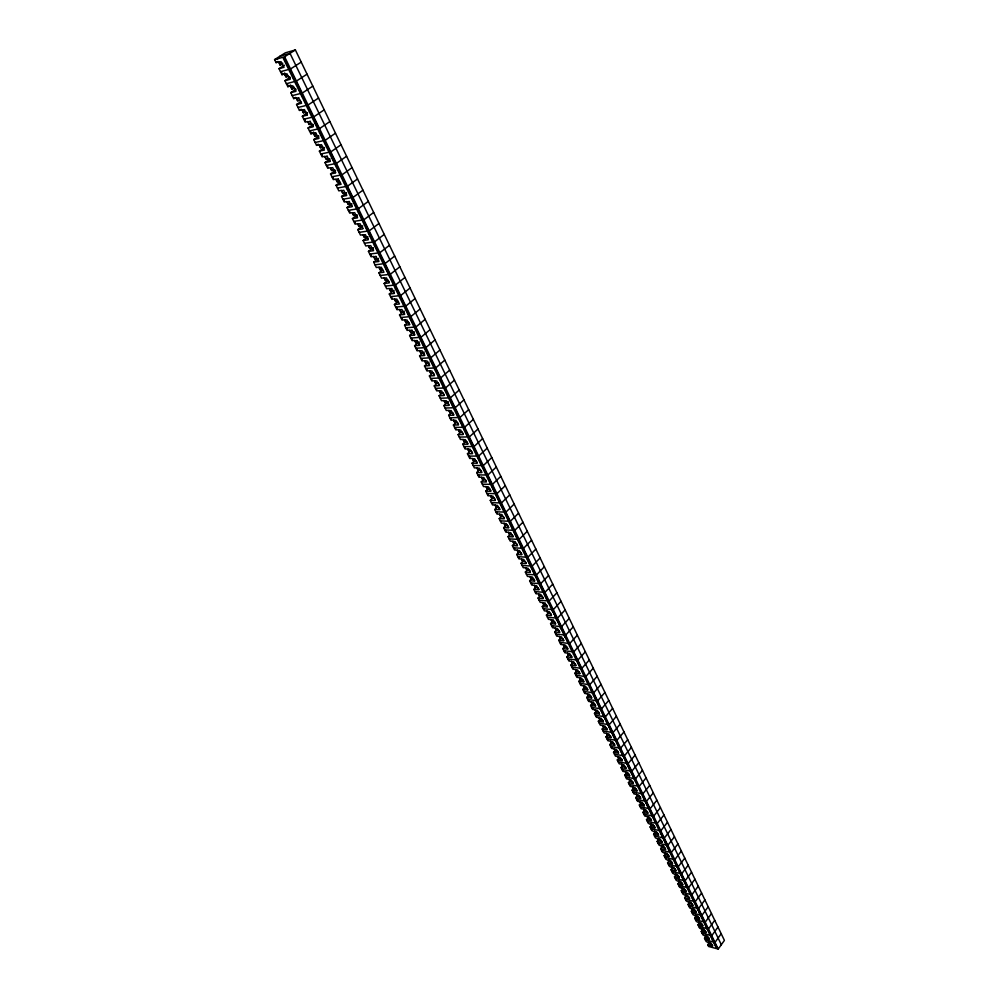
<?xml version="1.0" encoding="UTF-8"?>
<svg xmlns="http://www.w3.org/2000/svg" width="999" height="999" viewBox="0 0 999 999"><rect width="100%" height="100%" fill="white"/><g stroke="black" fill="none" stroke-linecap="round" stroke-linejoin="round"><path stroke-width="1.5" d="M709.315 942.669L707.767 944.829L708.578 946.478L718.231 949.05L724.412 940.384L295.379 49.95L285.352 52.822L274.588 59.603L276.074 62.637L278.571 61.938L280.045 64.96L282.542 64.273L284.028 67.295L279.033 68.681L281.98 74.7L284.478 74.026L285.951 77.035L288.449 76.361L289.91 79.383L284.927 80.707L287.849 86.688L290.347 86.039L291.808 89.023L294.305 88.374L295.766 91.371L290.771 92.657L293.669 98.589L296.166 97.964L297.615 100.936L300.125 100.3L301.573 103.272L296.566 104.508L299.45 110.414L301.948 109.803L303.396 112.75L305.894 112.15L307.33 115.097L302.335 116.284L305.195 122.14L307.692 121.566L309.128 124.488L311.626 123.901L313.062 126.836L308.054 127.984L310.901 133.791L313.399 133.229L314.822 136.139L317.32 135.577L318.743 138.486L313.736 139.598L316.558 145.367L319.056 144.83L320.467 147.715L322.977 147.178L324.388 150.062L319.38 151.124L322.178 156.855L324.687 156.344L326.086 159.203L328.596 158.691L329.995 161.551L324.975 162.575L327.772 168.269L330.269 167.77L331.656 170.617L334.166 170.117L335.552 172.964L330.544 173.938L333.316 179.595L335.814 179.121L337.187 181.955L339.71 181.481L341.084 184.303L336.064 185.24L338.823 190.846L341.321 190.397L342.694 193.207L345.204 192.757L346.566 195.554L341.558 196.453L344.293 202.023L346.79 201.598L348.151 204.383L350.661 203.946L352.023 206.743L347.003 207.592L349.712 213.124L352.222 212.712L353.571 215.484L356.081 215.072L357.442 217.844L352.422 218.644L355.107 224.151L357.617 223.764L358.966 226.511L361.476 226.111L362.812 228.871L357.792 229.633L360.464 235.102L362.974 234.728L364.31 237.462L366.82 237.088L368.156 239.822L363.137 240.547L365.796 245.979L368.294 245.617L369.618 248.339L372.14 247.977L373.464 250.699L368.444 251.386L371.079 256.78L373.589 256.443L374.9 259.141L377.41 258.803L378.721 261.501L373.701 262.15L376.323 267.507L378.833 267.195L380.144 269.867L382.654 269.555L383.953 272.228L378.933 272.839L381.543 278.159L384.053 277.859L385.352 280.519L387.862 280.232L389.16 282.892L384.14 283.466L386.725 288.748L389.223 288.474L390.522 291.109L393.032 290.834L394.318 293.469L389.298 294.018L391.87 299.263L394.368 299.001L395.654 301.623L398.164 301.373L399.45 303.996L394.43 304.495L396.978 309.702L399.488 309.465L400.761 312.075L403.271 311.825L404.545 314.435L399.525 314.91L402.06 320.08L404.558 319.855L405.831 322.452L408.341 322.227L409.602 324.812L404.583 325.249L407.105 330.394L409.602 330.182L410.864 332.754L413.374 332.555L414.635 335.127L409.602 335.514L412.112 340.634L414.61 340.447L415.859 342.994L418.381 342.807L419.617 345.367L414.597 345.729L417.082 350.799L419.592 350.637L420.829 353.171L423.351 352.997L424.587 355.532L419.568 355.869L422.028 360.914L424.538 360.751L425.774 363.274L428.284 363.124L429.508 365.646L424.488 365.934L426.948 370.954L429.458 370.816L430.681 373.314L433.191 373.176L434.415 375.686L429.395 375.949L431.83 380.931L434.328 380.806L435.552 383.291L438.062 383.166L439.273 385.664L434.253 385.889L436.675 390.834L439.185 390.734L440.384 393.206L442.907 393.094L444.105 395.567L439.085 395.766L441.496 400.686L444.006 400.599L445.204 403.047L447.714 402.959L448.913 405.419L443.893 405.582L446.278 410.464L448.788 410.389L449.975 412.837L452.497 412.762L453.683 415.197L448.663 415.334L451.036 420.192L453.546 420.129L454.732 422.552L457.242 422.502L458.416 424.925L453.409 425.025L455.769 429.845L458.266 429.807L459.453 432.217L461.963 432.18L463.136 434.577L458.116 434.652L460.464 439.448L462.962 439.423L464.135 441.808L466.645 441.783L467.807 444.18L462.799 444.218L465.134 448.988L467.632 448.976L468.793 451.348L471.303 451.336L472.465 453.721L467.457 453.733L469.767 458.454L472.265 458.466L473.426 460.826L475.936 460.826L477.085 463.186L472.077 463.174L474.375 467.882L476.873 467.894L478.022 470.242L480.531 470.254L481.68 472.614L476.673 472.564L478.958 477.235L481.456 477.26L482.592 479.595L485.102 479.632L486.238 481.968L481.231 481.893L483.504 486.538L486.001 486.575L487.137 488.898L489.647 488.948L490.771 491.258L485.764 491.158L488.024 495.779L490.521 495.829L491.645 498.139L494.155 498.201L495.279 500.499L490.272 500.374L492.519 504.957L495.017 505.032L496.141 507.317L498.638 507.392L499.762 509.69L494.755 509.527L496.99 514.085L499.475 514.173L500.599 516.446L503.096 516.533L504.208 518.806L499.213 518.618L501.423 523.151L503.921 523.251L505.019 525.511L507.529 525.624L508.628 527.884L503.633 527.672L505.831 532.167L508.329 532.28L509.428 534.527L511.925 534.64L513.024 536.888L508.029 536.65L510.214 541.121L512.712 541.246L513.798 543.481L516.308 543.618L517.395 545.854L512.4 545.579L514.572 550.024L517.07 550.162L518.156 552.385L520.654 552.534L521.728 554.757L516.745 554.457L518.906 558.878L521.391 559.028L522.477 561.238L524.975 561.388L526.048 563.598L521.053 563.286L523.214 567.669L525.699 567.832L526.773 570.029L529.27 570.204L530.332 572.39L525.349 572.052L527.484 576.411L529.97 576.598L531.043 578.771L533.541 578.958L534.602 581.131L529.62 580.769L531.743 585.102L534.228 585.289L535.289 587.462L537.774 587.649L538.836 589.822L533.853 589.422L535.963 593.743L538.449 593.943L539.497 596.091L541.995 596.303L543.044 598.451L538.061 598.039L540.159 602.322L542.644 602.534L543.693 604.682L546.191 604.894L547.227 607.042L542.257 606.593L544.343 610.851L546.828 611.088L547.864 613.211L550.349 613.448L551.386 615.571L546.416 615.109L548.488 619.343L550.973 619.58L552.01 621.69L554.495 621.94L555.531 624.05L550.561 623.563L552.609 627.772L555.094 628.021L556.118 630.119L558.616 630.381L559.64 632.479L554.67 631.967L556.718 636.151L559.19 636.413L560.214 638.498L562.699 638.773L563.723 640.859L558.753 640.322L560.789 644.48L563.274 644.755L564.285 646.828L566.77 647.115L567.782 649.188L562.824 648.626L564.847 652.759L567.32 653.046L568.331 655.119L570.816 655.406L571.828 657.467L566.858 656.88L568.881 661.001L571.353 661.288L572.352 663.348L574.837 663.648L575.836 665.696L570.879 665.097L572.877 669.18L575.349 669.492L576.348 671.528L578.833 671.84L579.832 673.888L574.875 673.251L576.86 677.322L579.333 677.634L580.332 679.67L582.804 679.982L583.791 682.017L578.846 681.368L580.819 685.401L583.291 685.739L584.278 687.749L586.75 688.086L587.737 690.109L582.792 689.435L584.752 693.443L587.225 693.793L588.199 695.791L590.684 696.141L591.658 698.139L586.713 697.452L588.548 695.354M721.203 933.728L714.997 942.394L705.331 939.847M717.981 927.035L711.738 935.701L702.072 933.191M707.767 944.829L712.574 946.103L711.775 944.442L706.143 941.508L704.52 938.186L706.068 936.038M714.735 920.316L708.466 928.97L698.788 926.485M711.475 913.561L705.182 922.202L695.491 919.754M704.52 938.186L709.34 939.447L708.516 937.786L702.884 934.852L701.248 931.518L702.821 929.357M701.248 931.518L706.068 932.766L705.257 931.093L699.612 928.171L697.964 924.812L699.537 922.651M708.204 906.755L701.872 915.409L692.182 912.974M704.919 899.924L698.551 908.566L688.848 906.168M697.964 924.812L702.796 926.036L701.972 924.35L696.315 921.44L694.667 918.056L696.241 915.908M694.667 918.056L699.5 919.28L698.676 917.582L693.006 914.672L691.345 911.275L692.931 909.127M701.598 893.056L695.217 901.685L685.501 899.325M691.345 911.275L696.178 912.487L695.354 910.776L689.685 907.879L688.011 904.457L689.61 902.309M698.276 886.15L691.857 894.779L682.13 892.444M694.929 879.207L688.473 887.824L678.746 885.526M688.011 904.457L692.856 905.656L692.02 903.933L686.338 901.036L684.652 897.601L686.263 895.454M684.652 897.601L689.497 898.788L688.661 897.065L682.966 894.167L681.281 890.721L682.891 888.573M691.57 872.214L685.077 880.831L675.336 878.571M688.186 865.196L681.668 873.813L671.915 871.565M681.281 890.721L686.138 891.87L685.289 890.146L679.595 887.249L677.896 883.79L679.507 881.642M677.896 883.79L682.742 884.927L681.892 883.191L676.186 880.306L674.487 876.822L676.111 874.674M684.777 858.141L678.234 866.745L668.468 864.535M674.487 876.822L679.345 877.946L678.483 876.198L672.777 873.326L671.053 869.817L672.689 867.669M681.355 851.036L674.775 859.639L665.009 857.467M677.921 843.905L671.303 852.497L661.538 850.349M671.053 869.817L675.923 870.928L675.062 869.167L669.33 866.295L667.607 862.774L669.255 860.626M667.607 862.774L672.477 863.873L671.615 862.1L665.883 859.24L664.148 855.693L665.796 853.546M674.462 836.725L667.819 845.316L658.029 843.206M664.148 855.693L669.018 856.767L668.144 854.994L662.399 852.135L660.664 848.563L663.149 845.366M670.991 829.507L664.298 838.086L654.52 836.013M660.664 848.563L665.534 849.637L664.66 847.839L658.915 844.992L657.155 841.408L658.828 839.272M657.155 841.408L662.037 842.457L661.151 840.659L655.394 837.811L653.633 834.215L655.307 832.08M667.494 822.252L660.776 830.818L650.973 828.783M663.973 814.959L657.23 823.526L647.427 821.515M653.633 834.215L658.516 835.239L657.629 833.428L651.86 830.594L650.087 826.972L651.773 824.837M660.439 807.617L653.658 816.171L643.843 814.197M650.087 826.972L654.982 827.984L654.083 826.161L648.314 823.338L646.528 819.692L648.226 817.557M646.528 819.692L651.423 820.691L650.524 818.855L648.076 818.356L647.177 816.533L644.742 816.033L642.944 812.374L644.655 810.239M656.88 800.236L650.062 808.79L640.247 806.855M653.309 792.819L646.453 801.36L636.625 799.462M642.944 812.374L647.839 813.348L646.94 811.513L644.492 811.026L643.593 809.178L641.146 808.691L639.348 805.007L641.058 802.884M649.712 785.364L642.832 793.893L632.991 792.032M639.348 805.007L644.243 805.968L643.344 804.12L640.883 803.633L639.984 801.785L637.537 801.31L635.726 797.602L637.437 795.479M646.103 777.859L639.173 786.375L629.333 784.552M635.726 797.602L640.621 798.551L639.71 796.69L637.262 796.215L636.351 794.355L633.903 793.893L632.08 790.159L633.803 788.036M642.469 770.316L635.501 778.82L625.649 777.035M632.08 790.159L636.987 791.083L636.076 789.21L633.616 788.748L632.704 786.875L630.244 786.425L628.421 782.679L630.157 780.556M628.421 782.679L633.329 783.578L632.404 781.705L629.944 781.243L629.033 779.37L626.573 778.92L624.737 775.149L626.473 773.026M638.811 762.724L631.805 771.228L621.952 769.467M624.737 775.149L629.645 776.036L628.721 774.138L626.261 773.701L625.337 771.802L622.877 771.365L621.028 767.582L622.789 765.459M635.127 755.094L628.096 763.586L618.231 761.875M631.43 747.414L624.363 755.906L614.497 754.22M621.028 767.582L625.936 768.443L625.012 766.545L622.552 766.108L621.628 764.198L619.168 763.773L617.307 759.964L619.068 757.841M627.709 739.697L620.604 748.176L610.726 746.528M617.307 759.964L622.215 760.813L621.291 758.903L618.818 758.478L617.882 756.555L615.434 756.143L613.548 752.309L615.334 750.187M623.975 731.93L616.833 740.396L606.942 738.798M613.548 752.309L618.481 753.134L617.532 751.211L615.072 750.798L614.135 748.863L611.675 748.463L609.79 744.605L611.563 742.494M620.204 724.125L613.024 732.579L603.134 731.018M609.79 744.605L614.71 745.416L613.761 743.481L611.301 743.069L610.352 741.133L607.892 740.734L605.993 736.862L607.792 734.752M616.42 716.271L609.203 724.712L599.313 723.189M605.993 736.862L610.926 737.649L609.977 735.701L607.504 735.301L606.555 733.353L604.095 732.966L602.185 729.07L603.983 726.96M602.185 729.07L607.117 729.844L606.156 727.884L603.696 727.497L602.734 725.536L600.274 725.149L598.351 721.228L600.162 719.13M612.624 708.366L605.369 716.807L595.454 715.321M598.351 721.228L603.284 721.99L602.322 720.017L599.85 719.642L598.888 717.669L596.428 717.294L594.492 713.348L596.316 711.251M608.791 700.424L601.498 708.853L591.583 707.417M594.492 713.348L599.437 714.085L598.463 712.1L595.991 711.738L595.029 709.752L592.557 709.39L590.609 705.419L593.356 702.285M604.944 692.432L597.614 700.848L587.687 699.45M601.073 684.402L593.693 692.794L583.778 691.445M582.792 689.435L584.64 687.349M597.177 676.311L589.76 684.702L579.832 683.391M578.846 681.368L580.706 679.283M593.256 668.181L585.801 676.56L575.874 675.287M574.875 673.251L576.748 671.166M589.31 660.002L581.818 668.368L571.878 667.145M570.879 665.097L572.764 663.011M585.352 651.773L577.822 660.127L567.869 658.94M566.858 656.88L568.756 654.807M581.356 643.493L573.788 651.835L563.836 650.699M577.347 635.164L569.742 643.493L559.777 642.407M562.824 648.626L564.722 646.553M573.314 626.798L565.659 635.102L555.694 634.065M558.753 640.322L560.664 638.249M569.255 618.369L561.563 626.66L551.585 625.661M554.67 631.967L556.593 629.894M550.561 623.563L553.446 620.466M565.172 609.889L557.43 618.169L547.452 617.22M546.416 615.109L548.364 613.036M561.063 601.361L553.284 609.627L543.294 608.728M542.257 606.593L545.179 603.508M556.93 592.782L549.1 601.036L539.11 600.187M538.061 598.039L540.034 595.978M552.772 584.153L544.905 592.395L534.915 591.583M548.588 575.474L540.671 583.691L530.681 582.941M533.853 589.422L535.826 587.375M529.62 580.769L532.592 577.697M544.38 566.733L536.426 574.937L526.423 574.238M525.349 572.052L527.347 570.004M540.134 557.942L532.142 566.133L522.14 565.484M521.053 563.286L523.064 561.238M535.876 549.1L527.834 557.267L517.819 556.668M531.593 540.197L523.501 548.351L513.486 547.802M516.745 554.457L518.756 552.422M512.4 545.579L515.447 542.544M527.272 531.243L519.143 539.385L509.128 538.886M508.029 536.65L511.088 533.616M522.939 522.24L514.76 530.357L504.732 529.92M518.568 513.174L510.339 521.278L500.312 520.891M503.633 527.672L506.705 524.637M499.213 518.618L502.297 515.596M514.173 504.058L505.906 512.137L495.866 511.8M509.752 494.88L501.436 502.947L491.396 502.672M494.755 509.527L497.864 506.505M505.307 485.651L496.94 493.693L486.9 493.469M490.272 500.374L492.357 498.364M500.824 476.348L492.407 484.378L482.367 484.215M485.764 491.158L488.923 488.161M496.328 467.008L487.862 475.012L477.809 474.9M481.231 481.893L484.403 478.896M491.795 457.592L483.279 465.571L473.226 465.522M476.673 472.564L479.857 469.58M487.225 448.126L478.658 456.081L468.606 456.093M472.077 463.174L475.274 460.189M482.629 438.598L474.026 446.541L463.961 446.603M467.457 453.733L470.679 450.761M478.009 429.008L469.355 436.925L459.29 437.05M462.799 444.218L466.046 441.258M473.364 419.355L464.647 427.247L454.582 427.435M458.116 434.652L461.376 431.693M468.681 409.64L459.915 417.507L449.85 417.769M453.409 425.025L456.68 422.077M448.663 415.334L451.96 412.4M463.973 399.862L455.157 407.717L445.092 408.029M459.228 390.022L450.362 397.852L440.297 398.226M443.893 405.582L448.314 401.673M454.458 380.119L445.542 387.924L435.464 388.361M439.085 395.766L442.432 392.844M434.253 385.889L437.612 382.979M449.662 370.154L440.684 377.934L430.606 378.434M444.817 360.115L435.789 367.869L425.724 368.444M429.395 375.949L432.767 373.039M439.96 350.012L430.869 357.742L420.804 358.391M424.488 365.934L429.021 362.075M419.568 355.869L424.125 352.023M435.064 339.847L425.924 347.552L415.846 348.264M414.597 345.729L419.193 341.895M430.132 329.62L420.929 337.3L410.864 338.074M409.602 335.514L414.223 331.705M425.162 319.318L415.921 326.973L405.844 327.822M404.583 325.249L408.067 322.39M420.167 308.953L410.864 316.571L400.786 317.495M415.147 298.514L405.781 306.106L395.704 307.105M399.525 314.91L404.183 311.114M410.077 288.012L400.661 295.579L390.584 296.641M394.43 304.495L397.952 301.661M389.298 294.018L394.018 290.247M404.982 277.435L395.504 284.965L385.427 286.114M384.14 283.466L387.699 280.657M399.85 266.783L390.309 274.288L380.244 275.499M378.933 272.839L382.53 270.042M394.692 256.069L385.09 263.536L375.012 264.835M373.701 262.15L378.521 258.429M389.485 245.279L379.832 252.722L369.755 254.083M368.444 251.386L373.276 247.677M384.253 234.403L374.538 241.82L364.46 243.269M363.137 240.547L368.007 236.863M378.983 223.464L369.205 230.844L359.128 232.367M357.792 229.633L362.699 225.961M373.676 212.45L363.836 219.805L353.771 221.403M352.422 218.644L357.355 214.997M368.331 201.361L358.429 208.679L348.364 210.364M347.003 207.592L351.973 203.946M362.949 190.197L352.984 197.477L342.919 199.238M341.558 196.453L346.553 192.832M357.542 178.958L347.502 186.201L337.45 188.049M336.064 185.24L339.847 182.53M352.085 167.632L341.983 174.837L331.93 176.773M330.544 173.938L335.602 170.354M346.591 156.231L336.426 163.399L326.373 165.422M324.975 162.575L330.07 159.003M341.059 144.755L330.831 151.885L320.779 153.996M319.38 151.124L324.5 147.565M320.467 147.715L322.178 146.528M316.558 145.367L318.281 144.181M335.489 133.192L325.199 140.285L315.147 142.482M313.736 139.598L318.893 136.051M310.901 133.791L312.625 132.617M329.882 121.553L319.518 128.609L309.478 130.894M308.054 127.984L313.249 124.463M309.128 124.488L310.864 123.314M324.225 109.828L313.798 116.846L303.771 119.218M302.335 116.284L307.555 112.787M303.396 112.75L305.145 111.588M299.45 110.414L301.211 109.241M318.544 98.027L308.042 105.007L298.014 107.467M296.566 104.508L300.774 101.736M293.669 98.589L295.429 97.44M312.812 86.139L302.247 93.069L292.22 95.629M290.771 92.657L296.066 89.198M291.808 89.023L294.455 87.3M307.043 74.163L296.416 81.056L286.388 83.704M287.849 86.688L289.623 85.539M284.927 80.707L290.247 77.273M301.236 62.1L290.534 68.956L280.507 71.691M281.98 74.7L283.766 73.564M279.033 68.681L284.403 65.26M280.045 64.96L282.742 63.249M276.623 59.378L278.746 58.029M274.588 59.603L284.603 56.768L295.379 49.95M276.074 62.637L277.872 61.501M279.982 56.206L290.01 53.347L721.328 944.704M278.971 62.225L281.006 61.651L282.143 63.973L280.107 64.548L278.996 62.125M284.877 74.326L286.913 73.764L288.049 76.074L286.001 76.623L284.902 74.226M290.746 86.326L292.782 85.789L293.906 88.087L291.858 88.624L290.759 86.226M319.455 145.117L321.503 144.68L322.577 146.89L320.529 147.328L319.468 145.005M330.657 168.057L332.704 167.657L333.778 169.83L331.718 170.242L330.669 167.932M341.708 190.684L343.756 190.31L344.817 192.47L342.757 192.832L341.72 190.559M352.61 212.999L354.657 212.662L355.694 214.785L353.646 215.122L352.61 212.862M358.004 224.038L360.052 223.726L361.089 225.836L359.028 226.149L358.004 223.913M363.361 235.015L365.409 234.703L366.433 236.8L364.385 237.1L363.361 234.877M368.681 245.904L370.741 245.617L371.753 247.702L369.692 247.989L368.681 245.766M379.22 267.47L381.268 267.22L382.267 269.268L380.219 269.518L379.208 267.332M384.428 278.147L386.488 277.909L387.475 279.945L385.427 280.182L384.428 277.997M394.755 299.288L396.803 299.076L397.789 301.086L395.729 301.298L394.742 299.138M399.862 309.752L401.923 309.553L402.897 311.551L400.836 311.738L399.85 309.59M404.945 320.142L406.993 319.955L407.967 321.94L405.906 322.128L404.932 319.98M419.967 350.911L422.028 350.774L422.977 352.722L420.916 352.859L419.955 350.749M424.912 361.039L426.973 360.914L427.909 362.837L425.861 362.962L424.9 360.864M429.82 371.091L431.88 370.979L432.817 372.902L430.756 373.014L429.807 370.929M434.702 381.081L436.763 380.981L437.687 382.892L435.639 382.992L434.69 380.919M439.548 391.009L441.608 390.921L442.532 392.819L440.484 392.907L439.535 390.834M444.368 400.874L446.428 400.799L447.34 402.684L445.292 402.759L444.343 400.699M449.163 410.676L451.211 410.614L452.122 412.487L450.074 412.537L449.138 410.502M453.908 420.404L455.969 420.367L456.868 422.215L454.82 422.265L453.883 420.229M458.641 430.082L460.689 430.045L461.588 431.893L459.54 431.93L458.616 429.907M463.336 439.697L465.384 439.672L466.283 441.508L464.223 441.533L463.311 439.51M467.994 449.25L470.042 449.238L470.941 451.061L468.881 451.073L467.969 449.063M472.627 458.741L474.687 458.741L475.561 460.551L473.514 460.551L472.602 458.553M477.235 468.169L479.283 468.181L480.169 469.98L478.121 469.967L477.21 467.982M481.818 477.534L483.866 477.559L484.74 479.358L482.692 479.333L481.78 477.347M486.363 486.85L488.411 486.888L489.285 488.673L487.237 488.623L486.338 486.663M490.884 496.103L492.932 496.153L493.793 497.927L491.745 497.877L490.846 495.916M495.379 505.307L497.427 505.369L498.276 507.117L496.228 507.055L495.342 505.107M499.837 514.448L501.885 514.51L502.734 516.258L500.686 516.183L499.8 514.248M504.283 523.526L506.318 523.613L507.167 525.349L505.119 525.262L504.245 523.326M508.691 532.554L510.726 532.642L511.575 534.365L509.527 534.278L508.653 532.355M513.061 541.52L515.109 541.633L515.946 543.344L513.898 543.231L513.024 541.321M517.42 550.437L519.468 550.561L520.292 552.26L518.256 552.147L517.382 550.237M521.753 559.303L523.788 559.428L524.612 561.126L522.577 560.988L521.715 559.103M526.048 568.106L528.096 568.244L528.908 569.929L526.873 569.792L526.011 567.907M530.332 576.86L532.367 577.01L533.179 578.683L531.143 578.533L530.282 576.66M534.577 585.564L536.613 585.726L537.425 587.387L535.389 587.225L534.54 585.352M538.798 594.218L540.834 594.38L541.645 596.028L539.61 595.866L538.761 594.005M542.994 602.809L545.042 602.984L545.841 604.632L543.806 604.445L542.957 602.597M547.177 611.351L549.213 611.538L549.999 613.174L547.964 612.986L547.127 611.138M551.323 619.842L553.359 620.042L554.145 621.665L552.11 621.465L551.273 619.63M555.444 628.284L557.479 628.496L558.266 630.107L556.231 629.894L555.394 628.071M559.54 636.675L561.575 636.9L562.362 638.498L560.327 638.286L559.49 636.463M563.623 645.029L565.646 645.254L566.421 646.84L564.398 646.615L563.573 644.805M567.669 653.321L569.692 653.546L570.466 655.132L568.443 654.894L567.619 653.096M571.69 661.563L573.726 661.8L574.487 663.373L572.464 663.136L571.64 661.338M575.699 669.755L577.722 670.004L578.483 671.578L576.46 671.316L575.649 669.53M579.682 677.909L581.705 678.159L582.467 679.72L580.431 679.457L579.62 677.684M583.628 686.001L585.664 686.276L586.413 687.824L584.39 687.549L583.578 685.776M587.562 694.055L589.585 694.33L590.334 695.866L588.311 695.591L587.512 693.83M591.47 702.06L593.493 702.347L594.243 703.883L592.22 703.583L591.42 701.835M590.609 705.419L595.554 706.131L594.58 704.145L592.107 703.783L591.133 701.798L588.673 701.448L586.713 697.452M595.367 710.014L597.39 710.314L598.126 711.837M599.225 717.931L601.248 718.231L601.985 719.742L599.962 719.442L599.175 717.707M603.071 725.798L605.094 726.111L605.819 727.609L603.808 727.297L603.009 725.574M606.893 733.628L608.903 733.94L609.64 735.439L607.617 735.114L606.83 733.391M610.689 741.395L612.699 741.733L613.423 743.219L611.413 742.881L610.626 741.171M614.472 749.138L616.483 749.475L617.207 750.948L615.184 750.611L614.41 748.9M618.219 756.817L620.229 757.167L620.953 758.628L618.943 758.291L618.156 756.58M621.952 764.472L623.963 764.822L624.675 766.283L622.664 765.921L621.89 764.223M625.674 772.065L627.684 772.427L628.383 773.875L626.373 773.513L625.611 771.827M629.358 779.632L631.368 779.994L632.067 781.443L630.069 781.068L629.295 779.382M633.029 787.137L635.039 787.512L635.739 788.948L633.728 788.573L632.966 786.9M636.688 794.617L638.686 795.004L639.385 796.428L637.374 796.041L636.613 794.38M640.309 802.047L642.32 802.434L643.006 803.858L641.008 803.471L640.247 801.81M643.918 809.44L645.928 809.839L646.615 811.25L644.605 810.851L643.856 809.19M647.514 816.782L649.512 817.194L650.199 818.593L648.201 818.193L647.439 816.545M651.086 824.1L653.084 824.512L653.758 825.898L651.76 825.486L651.011 823.85M654.632 831.368L656.63 831.78L657.305 833.166L655.307 832.754L654.57 831.118M658.154 838.586L660.152 839.023L660.826 840.396L658.828 839.972L658.091 838.348M661.675 845.778L663.661 846.215L664.335 847.589L662.337 847.152L661.6 845.529M665.159 852.921L667.157 853.371L667.819 854.732L665.834 854.295L665.097 852.671M668.631 860.039L670.629 860.476L671.291 861.837L669.293 861.388L668.568 859.789M672.09 867.107L674.075 867.557L674.737 868.905M675.524 874.137L677.509 874.6L678.159 875.936L676.173 875.474L675.449 873.888M678.933 881.13L680.918 881.593L681.58 882.929L679.595 882.467L678.87 880.881M682.329 888.086L684.315 888.561L684.964 889.884L682.979 889.41L682.267 887.836M685.714 895.004L687.699 895.479L688.336 896.802M689.073 901.885L691.058 902.372L691.695 903.683M692.419 908.728L694.392 909.215L695.029 910.526M695.741 915.534L697.714 916.033L698.351 917.332L696.378 916.832L695.666 915.284M699.05 922.302L701.023 922.801L701.66 924.1L699.675 923.6L698.975 922.052M702.334 929.045L704.307 929.545L704.932 930.831L702.959 930.319L702.26 928.783M705.606 935.738L707.579 936.25L708.204 937.537L706.231 937.012L705.531 935.476M708.865 942.407L710.838 942.919L711.45 944.192M288.873 76.561L289.997 78.859M294.717 88.561L295.841 90.859M306.306 112.325L307.405 114.585M312.038 124.088L313.137 126.324M317.732 135.752L318.818 137.987M328.996 158.853L330.07 161.051M334.565 170.292L335.627 172.465M345.592 192.907L346.641 195.067M351.061 204.108L352.098 206.244M356.481 215.222L357.505 217.345M361.863 226.261L362.887 228.371M367.207 237.238L368.231 239.323M372.515 248.127L373.526 250.2M377.797 258.941L378.796 261.014M388.236 280.369L389.223 282.405M393.406 290.971L394.393 292.982M403.633 311.963L404.607 313.948M408.703 322.352L409.677 324.338M413.736 332.679L414.697 334.64M418.743 342.932L419.692 344.88M423.701 353.122L424.65 355.057M428.646 363.236L429.582 365.172M433.541 373.289L434.478 375.212M438.411 383.279L439.348 385.189M443.256 393.206L444.18 395.104M448.064 403.072L448.976 404.945M452.834 412.862L453.746 414.735M457.579 422.602L458.491 424.45M462.3 432.267L463.199 434.115M466.983 441.883L467.882 443.718M471.64 451.436L472.527 453.246M476.261 460.914L477.147 462.724M480.869 470.354L481.743 472.152M485.427 479.72L486.301 481.506M489.972 489.023L490.834 490.809M494.48 498.276L495.342 500.049M498.963 507.48L499.825 509.228M503.421 516.608L504.27 518.356M507.842 525.699L508.691 527.422M512.25 534.715L513.086 536.438M516.62 543.693L517.457 545.404M520.966 552.597L521.79 554.308M525.287 561.463L526.111 563.149M529.582 570.267L530.394 571.94M533.841 579.02L534.665 580.681M538.086 587.712L538.898 589.373M542.307 596.366L543.106 598.014M546.49 604.957L547.29 606.593M550.661 613.498L551.448 615.122M554.795 621.99L555.581 623.613M558.916 630.431L559.702 632.042M562.999 638.823L563.786 640.421M567.07 647.165L567.844 648.751M571.116 655.444L571.878 657.03M575.124 663.686L575.899 665.259M579.12 671.89L579.882 673.451M583.091 680.032L583.853 681.58M587.037 688.124L587.799 689.672M590.971 696.178L591.72 697.714M594.867 704.183L595.616 705.706M598.751 712.137L599.487 713.661M602.609 720.042L603.346 721.553M606.443 727.909L607.167 729.407M610.252 735.726L610.976 737.225M614.048 743.506L614.772 744.992M617.819 751.236L618.531 752.709M621.565 758.928L622.277 760.389M625.287 766.57L625.998 768.019M628.995 774.163L629.695 775.611M632.679 781.717L633.378 783.166M636.338 789.235L637.037 790.671M639.984 796.702L640.671 798.126M643.606 804.133L644.293 805.556M647.202 811.525L647.889 812.936M650.786 818.868L651.473 820.266M654.345 826.173L655.032 827.572M657.891 833.441L658.566 834.827M661.413 840.671L662.087 842.045M664.922 847.851L665.584 849.225M668.406 854.994L669.068 856.355M671.865 862.1L672.527 863.461M675.312 869.167L675.973 870.516M678.746 876.198L679.395 877.547M682.142 883.191L682.804 884.527M685.539 890.146L686.188 891.47M688.91 897.065L689.547 898.376M692.257 903.933L692.906 905.244M695.604 910.776L696.241 912.087M698.913 917.582L699.55 918.88M702.21 924.35L702.846 925.636M705.494 931.08L706.118 932.367M708.766 937.774L709.39 939.06M712.012 944.442L712.624 945.703M279.258 61.938L280.244 63.948M284.665 72.989L286.126 75.986M290.509 84.965L291.958 87.949M313.486 132.03L314.91 134.927M595.304 709.789L596.103 711.538M672.015 866.857L672.752 868.456M685.639 894.754L686.363 896.328M688.998 901.635L689.71 903.196M692.344 908.478L693.056 910.039M708.791 942.144L709.477 943.668M281.468 72.128L282.155 73.551M287.337 84.128L288.024 85.539M304.695 119.618L305.369 121.004M310.402 131.294L311.064 132.655M321.69 154.37L322.352 155.719M327.285 165.797L327.934 167.133M332.829 177.148L333.479 178.471M343.806 199.6L344.455 200.911M349.25 210.702L349.887 212.013M354.645 221.741L355.282 223.039M370.617 254.408L371.241 255.669M391.421 296.94L392.02 298.177M396.541 307.392L397.14 308.616M401.61 317.782L402.21 318.993M406.668 328.097L407.255 329.308M411.675 338.349L412.262 339.548M416.658 348.539L417.245 349.725M421.603 358.653L422.19 359.84M426.523 368.706L427.097 369.88M431.406 378.683L431.98 379.857M436.263 388.611L436.825 389.772M450.636 417.994L451.186 419.13M455.357 427.659L455.919 428.796M464.735 446.815L465.272 447.939M469.368 456.306L469.917 457.417M478.558 475.099L479.095 476.198M487.637 493.656L488.174 494.742M492.132 502.847L492.657 503.921M496.603 511.988L497.127 513.061M505.457 530.082L505.981 531.143M514.198 547.964L514.71 549.013M518.531 556.83L519.043 557.867M531.381 583.079L531.88 584.103M535.601 591.72L536.101 592.732M552.26 625.786L552.747 626.773M556.368 634.178L556.855 635.164M560.451 642.519L560.926 643.493M564.497 650.811L564.984 651.773M568.531 659.053L569.005 660.014M572.539 667.245L573.014 668.206M576.523 675.386L576.997 676.335M580.481 683.478L580.956 684.427M584.427 691.533L584.89 692.482M588.336 699.537L588.798 700.474M592.232 707.492L592.682 708.428M596.103 715.409L596.553 716.333M607.579 738.86L608.016 739.772M611.351 746.59L611.8 747.502M622.577 769.53L623.001 770.416M626.273 777.085L626.698 777.971M629.944 784.602L630.369 785.476M633.603 792.07L634.028 792.944M637.237 799.5L637.662 800.374M644.442 814.235L644.867 815.097M648.014 821.54L648.438 822.402M651.573 828.808L651.985 829.669M658.616 843.231L659.028 844.068M662.112 850.374L662.524 851.21M665.596 857.479L665.996 858.316M669.043 864.547L669.455 865.384M672.489 871.578L672.889 872.402M675.911 878.571L676.311 879.395M679.308 885.526L679.707 886.35M686.051 899.325L686.45 900.136M689.397 906.168L689.797 906.967M696.041 919.742L696.428 920.541M699.337 926.473L699.725 927.272M284.603 56.768L718.231 949.05M284.44 58.029L283.304 58.354L284.265 60.327L285.402 60.015L284.44 58.029M285.739 60.764L284.64 61.064L285.577 62.987L286.676 62.687L285.739 60.764M287.05 63.449L285.951 63.761L286.888 65.672L287.987 65.372L287.05 63.449M288.349 66.134L287.25 66.446L288.187 68.357L289.285 68.057L288.349 66.134M290.359 70.205L289.223 70.517L290.172 72.477L291.308 72.178L290.359 70.205M291.646 72.915L290.547 73.214L291.483 75.125L292.582 74.825L291.646 72.915M292.944 75.587L291.845 75.887L292.782 77.785L293.881 77.497L292.944 75.587M294.243 78.259L293.144 78.546L294.068 80.444L295.167 80.157L294.243 78.259M296.228 82.293L295.092 82.592L296.041 84.54L297.178 84.253L296.228 82.293M297.515 84.99L296.416 85.277L297.34 87.163L298.439 86.876L297.515 84.99M298.813 87.637L297.702 87.924L298.626 89.81L299.725 89.523L298.813 87.637M300.1 90.285L299.001 90.572L299.912 92.457L301.011 92.17L300.1 90.285M302.073 94.293L300.936 94.593L301.873 96.528L303.009 96.241L302.073 94.293M298.614 97.74L296.566 98.252L297.677 100.524L299.725 100.012L298.614 97.74M303.346 96.965L302.247 97.24L303.159 99.126L304.258 98.851L303.346 96.965M304.62 99.6L303.521 99.875L304.433 101.748L305.544 101.473L304.62 99.6M305.906 102.235L304.807 102.497L305.719 104.371L306.818 104.108L305.906 102.235M307.867 106.219L306.718 106.493L307.655 108.416L308.803 108.142L307.867 106.219M304.395 109.603L302.347 110.09L303.446 112.35L305.494 111.863L304.395 109.603M309.128 108.866L308.029 109.128L308.941 111.001L310.04 110.739L309.128 108.866M310.402 111.476L309.303 111.751L310.202 113.611L311.313 113.349L310.402 111.476M311.676 114.086L310.564 114.348L311.476 116.209L312.575 115.946L311.676 114.086M313.611 118.044L312.475 118.319L313.411 120.23L314.548 119.955L313.611 118.044M310.14 121.366L308.092 121.853L309.19 124.088L311.238 123.614L310.14 121.366M314.872 120.679L313.773 120.941L314.673 122.79L315.771 122.527L314.872 120.679M316.134 123.277L315.035 123.526L315.934 125.375L317.033 125.125L316.134 123.277M317.395 125.874L316.296 126.124L317.195 127.972L318.294 127.71L317.395 125.874M319.33 129.795L318.194 130.057L319.106 131.955L320.254 131.693L319.33 129.795M315.834 133.067L313.786 133.529L314.885 135.752L316.933 135.29L315.834 133.067M320.579 132.405L319.48 132.655L320.367 134.49L321.466 134.253L320.579 132.405M321.828 134.99L320.729 135.227L321.616 137.063L322.727 136.826L321.828 134.99M323.077 137.562L321.978 137.8L322.877 139.635L323.976 139.398L323.077 137.562M325 141.458L323.863 141.708L324.775 143.594L325.911 143.344L325 141.458M326.236 144.056L325.137 144.293L326.024 146.116L327.135 145.891L326.236 144.056M327.485 146.616L326.386 146.853L327.272 148.676L328.371 148.439L327.485 146.616M328.733 149.176L327.622 149.4L328.509 151.224L329.608 150.999L328.733 149.176M330.632 153.047L329.495 153.284L330.407 155.157L331.543 154.92L330.632 153.047M327.123 156.206L325.075 156.631L326.149 158.816L328.196 158.404L327.123 156.206M331.868 155.619L330.756 155.856L331.643 157.667L332.742 157.442L331.868 155.619M333.104 158.167L331.993 158.391L332.879 160.202L333.978 159.977L333.104 158.167M334.328 160.702L333.229 160.926L334.116 162.737L335.214 162.512L334.328 160.702M336.226 164.548L335.09 164.785L335.989 166.633L337.125 166.408L336.226 164.548M337.45 167.108L336.338 167.333L337.225 169.131L338.324 168.906L337.45 167.108M338.673 169.63L337.575 169.855L338.449 171.653L339.548 171.428L338.673 169.63M339.897 172.153L338.798 172.365L339.672 174.163L340.771 173.951L339.897 172.153M341.783 175.974L340.634 176.199L341.533 178.034L342.669 177.822L341.783 175.974M338.249 179.021L336.201 179.408L337.262 181.581L339.31 181.194L338.249 179.021M342.994 178.509L341.895 178.721L342.757 180.507L343.868 180.307L342.994 178.509M344.218 181.019L343.107 181.231L343.981 183.017L345.08 182.805L344.218 181.019M345.429 183.529L344.33 183.729L345.192 185.514L346.291 185.315L345.429 183.529M347.29 187.312L346.154 187.525L347.04 189.36L348.189 189.148L347.29 187.312M348.501 189.835L347.402 190.035L348.264 191.82L349.363 191.621L348.501 189.835M349.712 192.332L348.601 192.532L349.475 194.305L350.574 194.106L349.712 192.332M350.924 194.817L349.812 195.017L350.674 196.778L351.785 196.591L350.924 194.817M352.772 198.589L351.636 198.789L352.51 200.599L353.658 200.399L352.772 198.589M349.225 201.523L347.177 201.885L348.226 204.021L350.274 203.659L349.225 201.523M353.971 201.086L352.859 201.286L353.721 203.047L354.832 202.859L353.971 201.086M355.169 203.559L354.071 203.746L354.92 205.507L356.031 205.319L355.169 203.559M356.368 206.031L355.269 206.219L356.119 207.979L357.23 207.792L356.368 206.031M358.216 209.778L357.068 209.965L357.954 211.763L359.091 211.576L358.216 209.778M359.403 212.263L358.291 212.437L359.153 214.198L360.252 214.011L359.403 212.263M360.589 214.71L359.49 214.897L360.339 216.646L361.451 216.471L360.589 214.71M361.788 217.17L360.676 217.345L361.526 219.093L362.637 218.918L361.788 217.17M363.611 220.879L362.475 221.066L363.349 222.852L364.485 222.677L363.611 220.879M364.797 223.351L363.686 223.526L364.535 225.262L365.646 225.1L364.797 223.351M365.984 225.786L364.872 225.961L365.721 227.697L366.82 227.535L365.984 225.786M367.17 228.222L366.059 228.396L366.908 230.132L368.007 229.957L367.17 228.222M368.981 231.918L367.832 232.093L368.706 233.866L369.842 233.704L368.981 231.918M370.154 234.378L369.043 234.54L369.892 236.263L370.991 236.101L370.154 234.378M371.328 236.788L370.229 236.95L371.066 238.686L372.165 238.524L371.328 236.788M372.502 239.211L371.403 239.373L372.24 241.096L373.339 240.934L372.502 239.211M374.313 242.882L373.164 243.044L374.026 244.805L375.162 244.643L374.313 242.882M375.474 245.317L374.363 245.467L375.199 247.19L376.311 247.028L375.474 245.317M376.635 247.715L375.537 247.877L376.373 249.588L377.472 249.438L376.635 247.715M377.809 250.125L376.71 250.274L377.535 251.985L378.646 251.835L377.809 250.125M379.595 253.758L378.459 253.921L379.308 255.669L380.457 255.519L379.595 253.758M376.024 256.456L373.963 256.731L374.975 258.791L377.023 258.516L376.024 256.456M380.756 256.181L379.657 256.331L380.482 258.029L381.581 257.892L380.756 256.181M381.918 258.579L380.819 258.716L381.643 260.414L382.742 260.277L381.918 258.579M383.079 260.964L381.968 261.101L382.804 262.799L383.903 262.662L383.079 260.964M384.852 264.573L383.716 264.723L384.565 266.471L385.701 266.321L384.852 264.573M386.001 266.983L384.902 267.12L385.726 268.806L386.825 268.669L386.001 266.983M387.162 269.355L386.051 269.493L386.875 271.179L387.987 271.041L387.162 269.355M388.311 271.716L387.2 271.853L388.024 273.539L389.135 273.414L388.311 271.716M390.072 275.312L388.936 275.449L389.785 277.185L390.921 277.048L390.072 275.312M391.221 277.697L390.109 277.834L390.934 279.508L392.033 279.383L391.221 277.697M392.37 280.057L391.258 280.182L392.07 281.868L393.181 281.743L392.37 280.057M393.506 282.417L392.407 282.542L393.219 284.216L394.33 284.091L393.506 282.417M395.267 285.976L394.118 286.114L394.955 287.824L396.103 287.7L395.267 285.976M391.658 288.524L389.61 288.748L390.597 290.771L392.644 290.547L391.658 288.524M396.391 288.349L395.292 288.474L396.103 290.147L397.215 290.022L396.391 288.349M397.54 290.697L396.428 290.809L397.24 292.482L398.351 292.357L397.54 290.697M398.676 293.032L397.565 293.144L398.376 294.817L399.488 294.693L398.676 293.032M400.412 296.578L399.275 296.691L400.099 298.401L401.248 298.289L400.412 296.578M401.536 298.926L400.437 299.051L401.248 300.699L402.347 300.587L401.536 298.926M402.672 301.261L401.561 301.373L402.372 303.022L403.471 302.909L402.672 301.261M403.796 303.584L402.697 303.684L403.496 305.344L404.607 305.232L403.796 303.584M405.532 307.105L404.395 307.217L405.219 308.916L406.356 308.803L405.532 307.105M406.655 309.44L405.544 309.54L406.343 311.188L407.455 311.089L406.655 309.44M407.767 311.75L406.668 311.85L407.467 313.499L408.579 313.399L407.767 311.75M408.891 314.061L407.792 314.161L408.591 315.796L409.69 315.696L408.891 314.061M410.614 317.557L409.478 317.657L410.289 319.343L411.438 319.243L410.614 317.557M411.725 319.88L410.614 319.98L411.413 321.616L412.525 321.516L411.725 319.88M412.837 322.178L411.738 322.265L412.525 323.901L413.636 323.813L412.837 322.178M413.948 324.463L412.849 324.563L413.648 326.186L414.747 326.099L413.948 324.463M415.659 327.934L414.523 328.034L415.334 329.707L416.483 329.62L415.659 327.934M412.038 330.294L409.977 330.469L410.939 332.43L412.999 332.267L412.038 330.294M416.77 330.244L415.659 330.332L416.458 331.968L417.557 331.868L416.77 330.244M417.869 332.53L416.77 332.617L417.557 334.24L418.668 334.153L417.869 332.53M418.981 334.802L417.882 334.89L418.668 336.513L419.767 336.426L418.981 334.802M420.679 338.249L419.543 338.336L420.342 340.01L421.491 339.922L420.679 338.249M417.045 340.572L414.997 340.721L415.946 342.682L418.007 342.532L417.045 340.572M421.778 340.547L420.666 340.634L421.453 342.245L422.565 342.158L421.778 340.547M422.877 342.807L421.765 342.894L422.552 344.505L423.663 344.43L422.877 342.807M423.976 345.067L422.864 345.154L423.651 346.765L424.762 346.678L423.976 345.067M425.661 348.501L424.525 348.576L425.324 350.237L426.461 350.162L425.661 348.501M426.748 350.774L425.649 350.849L426.423 352.46L427.535 352.385L426.748 350.774M427.847 353.034L426.735 353.097L427.522 354.707L428.621 354.633L427.847 353.034M428.933 355.269L427.834 355.344L428.608 356.943L429.72 356.88L428.933 355.269M430.606 358.678L429.47 358.753L430.269 360.402L431.406 360.327L430.606 358.678M431.693 360.939L430.581 361.014L431.368 362.612L432.467 362.537L431.693 360.939M432.779 363.174L431.668 363.249L432.442 364.835L433.554 364.772L432.779 363.174M433.866 365.409L432.754 365.472L433.529 367.07L434.64 366.995L433.866 365.409M435.527 368.793L434.39 368.856L435.177 370.492L436.326 370.429L435.527 368.793M436.6 371.041L435.502 371.104L436.263 372.689L437.375 372.627L436.6 371.041M437.687 373.264L436.575 373.326L437.35 374.9L438.449 374.85L437.687 373.264M438.761 375.474L437.649 375.537L438.424 377.123L439.523 377.06L438.761 375.474M440.409 378.846L439.273 378.896L440.059 380.519L441.208 380.469L440.409 378.846M441.483 381.081L440.372 381.131L441.146 382.704L442.245 382.654L441.483 381.081M442.557 383.279L441.446 383.329L442.207 384.902L443.319 384.852L442.557 383.279M443.618 385.489L442.52 385.539L443.281 387.1L444.393 387.05L443.618 385.489M445.267 388.823L444.13 388.873L444.905 390.484L446.053 390.434L445.267 388.823M446.328 391.046L445.217 391.096L445.979 392.657L447.09 392.607L446.328 391.046M447.39 393.231L446.291 393.281L447.053 394.842L448.151 394.792L447.39 393.231M448.451 395.429L447.352 395.467L448.114 397.028L449.213 396.978L448.451 395.429M450.087 398.738L448.951 398.788L449.725 400.387L450.874 400.349L450.087 398.738M451.136 400.949L450.037 400.986L450.799 402.535L451.898 402.497L451.136 400.949M452.197 403.121L451.098 403.159L451.848 404.707L452.959 404.67L452.197 403.121M453.259 405.294L452.147 405.332L452.909 406.88L454.008 406.843L453.259 405.294M454.882 408.591L453.733 408.628L454.508 410.227L455.656 410.189L454.882 408.591M455.931 410.789L454.82 410.814L455.569 412.362L456.68 412.325L455.931 410.789M456.98 412.949L455.869 412.974L456.618 414.523L457.729 414.485L456.98 412.949M458.029 415.109L456.918 415.134L457.667 416.683L458.778 416.645L458.029 415.109M459.64 418.381L458.504 418.419L459.265 419.992L460.414 419.967L459.64 418.381M460.676 420.567L459.577 420.591L460.327 422.115L461.426 422.09L460.676 420.567M461.725 422.714L460.614 422.739L461.363 424.263L462.462 424.238L461.725 422.714M462.762 424.862L461.663 424.875L462.412 426.411L463.511 426.386L462.762 424.862M464.373 428.109L463.224 428.134L463.998 429.707L465.134 429.682L464.373 428.109M465.397 430.269L464.298 430.294L465.034 431.818L466.146 431.793L465.397 430.269M466.433 432.405L465.334 432.43L466.071 433.953L467.182 433.928L466.433 432.405M467.47 434.54L466.371 434.553L467.107 436.076L468.219 436.063L467.47 434.54M469.068 437.774L467.932 437.787L468.681 439.348L469.83 439.335L469.068 437.774M470.092 439.922L468.993 439.935L469.73 441.446L470.829 441.446L470.092 439.922M471.128 442.045L470.017 442.058L470.754 443.568L471.865 443.556L471.128 442.045M472.152 444.168L471.053 444.18L471.79 445.679L472.889 445.679L472.152 444.168M473.738 447.377L472.602 447.39L473.351 448.938L474.488 448.938L473.738 447.377M474.75 449.513L473.651 449.525L474.388 451.024L475.487 451.024L474.75 449.513M475.786 451.623L474.675 451.623L475.412 453.134L476.511 453.121L475.786 451.623M476.798 453.733L475.699 453.733L476.436 455.232L477.534 455.232L476.798 453.733M478.371 456.918L477.235 456.918L477.984 458.466L479.12 458.466L478.371 456.918M479.383 459.041L478.284 459.041L479.008 460.539L480.119 460.539L479.383 459.041M480.407 461.138L479.308 461.138L480.032 462.624L481.131 462.637L480.407 461.138M481.418 463.224L480.319 463.224L481.043 464.71L482.155 464.722L481.418 463.224M482.979 466.408L481.843 466.396L482.592 467.932L483.728 467.932L482.979 466.408M483.991 468.506L482.892 468.506L483.616 469.992L484.715 469.992L483.991 468.506M485.002 470.591L483.903 470.579L484.627 472.065L485.726 472.077L485.002 470.591M486.014 472.664L484.915 472.664L485.626 474.138L486.738 474.15L486.014 472.664M487.562 475.824L486.426 475.811L487.162 477.335L488.311 477.347L487.562 475.824M488.561 477.922L487.462 477.909L488.186 479.383L489.285 479.395L488.561 477.922M489.572 479.982L488.474 479.97L489.185 481.443L490.284 481.456L489.572 479.982M490.571 482.055L489.473 482.03L490.184 483.504L491.296 483.528L490.571 482.055M492.12 485.189L490.984 485.164L491.72 486.675L492.857 486.7L492.12 485.189M493.106 487.262L492.007 487.25L492.719 488.711L493.818 488.736L493.106 487.262M494.105 489.323L493.007 489.298L493.718 490.771L494.817 490.784L494.105 489.323M495.104 491.371L494.006 491.358L494.717 492.819L495.816 492.844L495.104 491.371M496.64 494.493L495.504 494.468L496.228 495.966L497.377 495.991L496.64 494.493M497.627 496.553L496.528 496.528L497.24 497.989L498.339 498.014L497.627 496.553M498.626 498.601L497.514 498.576L498.226 500.024L499.325 500.049L498.626 498.601M499.612 500.636L498.513 500.611L499.213 502.06L500.324 502.097L499.612 500.636M501.136 503.733L499.999 503.708L500.724 505.194L501.86 505.232L501.136 503.733M502.11 505.794L501.011 505.756L501.723 507.205L502.822 507.242L502.11 505.794M503.109 507.817L501.998 507.779L502.709 509.228L503.808 509.265L503.109 507.817M504.083 509.84L502.984 509.815L503.696 511.251L504.795 511.288L504.083 509.84M505.606 512.924L504.47 512.887L505.182 514.373L506.318 514.41L505.606 512.924M506.58 514.96L505.482 514.922L506.181 516.358L507.28 516.408L506.58 514.96M507.554 516.982L506.456 516.945L507.155 518.381L508.254 518.419L507.554 516.982M508.541 518.993L507.442 518.956L508.141 520.392L509.24 520.429L508.541 518.993M510.039 522.052L508.903 522.002L509.627 523.476L510.764 523.526L510.039 522.052M511.013 524.075L509.915 524.038L510.601 525.462L511.7 525.511L511.013 524.075M511.988 526.086L510.889 526.036L511.575 527.472L512.674 527.509L511.988 526.086M512.962 528.084L511.863 528.034L512.549 529.47L513.648 529.507L512.962 528.084M514.448 531.131L513.311 531.068L514.035 532.542L515.159 532.592L514.448 531.131M515.409 533.141L514.31 533.091L515.009 534.515L516.108 534.565L515.409 533.141M516.383 535.127L515.284 535.077L515.971 536.5L517.07 536.55L516.383 535.127M517.345 537.125L516.246 537.075L516.945 538.486L518.044 538.536L517.345 537.125M518.831 540.147L517.707 540.084L518.406 541.545L519.542 541.595L518.831 540.147M519.792 542.145L518.693 542.082L519.38 543.506L520.479 543.556L519.792 542.145M520.754 544.13L519.655 544.068L520.342 545.479L521.441 545.541L520.754 544.13M521.715 546.103L520.616 546.041L521.303 547.452L522.402 547.514L521.715 546.103M523.189 549.1L522.065 549.038L522.764 550.486L523.901 550.549L523.189 549.1M524.138 551.098L523.051 551.036L523.726 552.435L524.825 552.497L524.138 551.098M525.099 553.059L524 552.996L524.687 554.395L525.786 554.47L525.099 553.059M526.061 555.032L524.962 554.957L525.636 556.368L526.735 556.431L526.061 555.032M527.522 558.004L526.386 557.942L527.085 559.378L528.221 559.452L527.522 558.004M528.471 559.989L527.372 559.915L528.046 561.313L529.145 561.388L528.471 559.989M529.42 561.938L528.321 561.875L528.995 563.274L530.094 563.336L529.42 561.938M530.369 563.898L529.27 563.823L529.945 565.222L531.043 565.284L530.369 563.898M531.83 566.858L530.694 566.783L531.393 568.219L532.529 568.294L531.83 566.858M532.767 568.831L531.668 568.756L532.342 570.142L533.441 570.217L532.767 568.831M533.716 570.766L532.617 570.691L533.291 572.077L534.39 572.152L533.716 570.766M534.652 572.714L533.553 572.639L534.228 574.025L535.327 574.1L534.652 572.714M536.101 575.661L534.977 575.574L535.664 576.997L536.8 577.085L536.101 575.661M537.037 577.609L535.939 577.534L536.613 578.908L537.712 578.995L537.037 577.609M537.974 579.545L536.875 579.47L537.549 580.844L538.648 580.918L537.974 579.545M538.911 581.468L537.824 581.393L538.486 582.767L539.585 582.854L538.911 581.468M540.359 584.403L539.223 584.315L539.91 585.726L541.046 585.814L540.359 584.403M541.283 586.351L540.184 586.263L540.859 587.624L541.945 587.712L541.283 586.351M542.22 588.261L541.121 588.174L541.783 589.547L542.882 589.635L542.22 588.261M543.144 590.184L542.057 590.097L542.719 591.458L543.818 591.545L543.144 590.184M544.58 593.094L543.456 593.006L544.13 594.405L545.267 594.492L544.58 593.094M545.504 595.029L544.405 594.929L545.067 596.291L546.166 596.391L545.504 595.029M546.428 596.927L545.342 596.84L545.991 598.201L547.09 598.289L546.428 596.927M547.352 598.838L546.266 598.751L546.928 600.099L548.014 600.199L547.352 598.838M548.788 601.735L547.652 601.635L548.326 603.034L549.462 603.134L548.788 601.735M549.7 603.646L548.601 603.558L550.362 605.007L549.7 603.646M550.624 605.544L549.525 605.456L551.273 606.905L550.624 605.544M551.535 607.442L550.449 607.342L552.197 608.791L551.535 607.442M552.959 610.314L551.823 610.214L552.497 611.6L553.633 611.7L552.959 610.314M553.871 612.225L552.772 612.125L554.52 613.573L553.871 612.225M554.782 614.11L553.683 614.01L555.432 615.459L554.782 614.11M555.694 615.996L554.607 615.896L556.356 617.332L555.694 615.996M557.105 618.856L555.981 618.743L556.643 620.129L557.779 620.229L557.105 618.856M558.004 620.754L556.918 620.641L558.666 622.09L558.004 620.754M558.916 622.627L557.829 622.514L559.565 623.963L558.916 622.627M559.827 624.5L558.741 624.387L560.476 625.824L559.827 624.5M561.226 627.335L560.102 627.222L560.764 628.596L561.9 628.708L561.226 627.335M562.125 629.22L561.038 629.108L562.774 630.544L562.125 629.22M563.036 631.081L561.938 630.968L563.686 632.417L563.036 631.081M563.936 632.941L562.849 632.829L564.585 634.265L563.936 632.941M565.334 635.764L564.198 635.651L564.86 637.012L565.996 637.137L565.334 635.764M566.221 637.637L565.134 637.524L566.87 638.96L566.221 637.637M567.12 639.497L566.033 639.372L567.769 640.809L567.12 639.497M568.019 641.346L566.933 641.221L568.668 642.657L568.019 641.346M569.405 644.155L568.281 644.03L570.067 645.504L569.405 644.155M570.292 646.016L569.205 645.891L570.928 647.327L570.292 646.016M571.191 647.851L570.092 647.727L571.828 649.163L571.191 647.851M572.077 649.687L570.991 649.562L572.714 650.998L572.077 649.687M573.451 652.484L572.327 652.359L574.113 653.833L573.451 652.484M574.338 654.333L573.251 654.208L574.974 655.644L574.338 654.333M575.224 656.168L574.138 656.031L575.861 657.467L575.224 656.168M576.123 657.991L575.024 657.866L576.748 659.29L576.123 657.991M577.484 660.764L576.361 660.626L578.134 662.1L577.484 660.764M578.359 662.599L577.272 662.474L578.995 663.898L578.359 662.599M579.245 664.422L578.159 664.298L579.882 665.721L579.245 664.422M580.132 666.246L579.033 666.108L580.756 667.532L580.132 666.246M581.493 669.005L580.357 668.855L582.13 670.329L581.493 669.005M582.355 670.829L581.268 670.691L582.991 672.115L582.355 670.829M583.241 672.639L582.155 672.502L583.866 673.925L583.241 672.639M584.115 674.437L583.029 674.3L584.74 675.724L584.115 674.437M585.464 677.185L584.34 677.047L586.113 678.508L585.464 677.185M586.338 679.008L585.239 678.858L586.962 680.282L586.338 679.008M587.212 680.806L586.113 680.656L587.837 682.08L587.212 680.806M588.086 682.592L586.987 682.454L588.698 683.878L588.086 682.592M589.422 685.326L588.299 685.177L590.059 686.638L589.422 685.326M590.284 687.125L589.198 686.987L590.909 688.398L590.284 687.125M591.158 688.91L590.059 688.773L591.77 690.184L591.158 688.91M592.02 690.696L590.933 690.559L592.644 691.97L592.02 690.696M593.356 693.418L592.232 693.256L593.993 694.717L593.356 693.418M594.218 695.204L593.131 695.054L594.83 696.478L594.218 695.204M595.079 696.99L593.993 696.827L595.691 698.251L595.079 696.99M595.941 698.763L594.855 698.601L596.553 700.024L595.941 698.763M597.265 701.46L596.141 701.298L597.902 702.759L597.265 701.46M598.114 703.234L597.027 703.084L598.726 704.495L598.114 703.234M598.975 705.007L597.889 704.844L599.587 706.268L598.975 705.007M599.837 706.768L598.751 706.618L600.449 708.029L599.837 706.768M601.148 709.452L600.037 709.29L601.785 710.739L601.148 709.452M601.997 711.226L600.911 711.063L602.609 712.474L601.997 711.226M602.859 712.986L601.773 712.824L603.458 714.235L602.859 712.986M603.708 714.735L602.622 714.572L604.32 715.983L603.708 714.735M605.019 717.394L603.896 717.232L605.644 718.681L605.019 717.394M605.856 719.168L604.77 719.005L606.468 720.404L605.856 719.168M606.705 720.903L605.619 720.741L607.317 722.152L606.705 720.903M607.554 722.652L606.468 722.489L608.166 723.9L607.554 722.652M608.866 725.299L607.742 725.124L609.477 726.585L608.866 725.299M609.702 727.06L608.616 726.885L610.302 728.296L609.702 727.06M610.539 728.795L609.452 728.621L611.138 730.032L610.539 728.795M611.388 730.531L610.302 730.356L611.987 731.755L611.388 730.531M612.687 733.154L611.563 732.979L613.299 734.427L612.687 733.154M613.511 734.902L612.424 734.727L614.11 736.138L613.511 734.902M614.348 736.625L613.274 736.45L614.947 737.861L614.348 736.625M615.184 738.348L614.11 738.174L615.784 739.585L615.184 738.348M616.483 740.971L615.359 740.783L617.095 742.232L616.483 740.971M617.307 742.707L616.221 742.532L617.906 743.93L617.307 742.707M618.144 744.417L617.057 744.243L618.731 745.641L618.144 744.417M618.968 746.128L617.894 745.953L619.567 747.352L618.968 746.128M620.254 748.738L619.143 748.551L620.866 749.999L620.254 748.738M621.078 750.461L619.992 750.286L621.665 751.685L621.078 750.461M621.902 752.172L620.829 751.985L622.502 753.383L621.902 752.172M622.739 753.87L621.653 753.683L623.326 755.082L622.739 753.87M624.013 756.455L622.889 756.268L624.612 757.704L624.013 756.455M624.825 758.179L623.751 757.991L625.411 759.39L624.825 758.179M625.649 759.877L624.575 759.69L626.236 761.076L625.649 759.877M626.473 761.563L625.399 761.375L627.06 762.774L626.473 761.563M627.747 764.135L626.623 763.948L628.346 765.384L627.747 764.135M628.558 765.846L627.472 765.659L629.145 767.045L628.558 765.846M629.382 767.532L628.296 767.344L629.957 768.731L629.382 767.532M630.194 769.218L629.12 769.018L630.781 770.416L630.194 769.218M631.455 771.777L630.344 771.578L632.055 773.014L631.455 771.777M632.267 773.463L631.181 773.276L632.842 774.662L632.267 773.463M633.079 775.149L632.005 774.949L633.666 776.335L633.079 775.149M633.89 776.822L632.817 776.623L634.477 778.009L633.89 776.822M635.152 779.37L634.028 779.158L635.739 780.594L635.152 779.37M635.951 781.056L634.865 780.856L636.525 782.242L635.951 781.056M636.763 782.716L635.676 782.517L637.337 783.903L636.763 782.716M637.574 784.377L636.488 784.178L638.149 785.576L637.574 784.377M638.823 786.912L637.699 786.712L639.41 788.136L638.823 786.912M639.61 788.586L638.536 788.386L640.197 789.772L639.61 788.586M640.421 790.246L639.348 790.047L640.996 791.433L640.421 790.246M641.233 791.907L640.147 791.695L641.795 793.081L641.233 791.907M642.469 794.417L641.358 794.205L643.056 795.629L642.469 794.417M643.256 796.091L642.182 795.878L643.831 797.264L643.256 796.091M644.068 797.739L642.981 797.527L644.63 798.913L644.068 797.739M644.867 799.375L643.781 799.175L645.429 800.561L644.867 799.375M646.091 801.885L644.979 801.673L646.678 803.096L646.091 801.885M646.89 803.546L645.804 803.333L647.452 804.707L646.89 803.546M647.677 805.182L646.603 804.969L648.251 806.343L647.677 805.182M648.476 806.817L647.402 806.605L649.05 807.979L648.476 806.817M649.7 809.302L648.588 809.09L650.287 810.501L649.7 809.302M650.486 810.951L649.412 810.738L651.048 812.112L650.486 810.951M651.286 812.587L650.199 812.362L651.847 813.748L651.286 812.587M652.072 814.21L650.998 813.998L652.634 815.371L652.072 814.21M653.296 816.683L652.185 816.458L653.87 817.881L653.296 816.683M654.07 818.318L652.996 818.106L654.632 819.48L654.07 818.318M654.857 819.942L653.783 819.729L655.419 821.103L654.857 819.942M655.644 821.565L654.57 821.34L656.206 822.714L655.644 821.565M656.855 824.025L655.756 823.8L657.442 825.211L656.855 824.025M657.642 825.649L656.568 825.436L658.191 826.81L657.642 825.649M658.416 827.259L657.342 827.047L658.978 828.421L658.416 827.259M659.203 828.87L658.129 828.658L659.765 830.019L659.203 828.87M660.414 831.318L659.303 831.093L660.988 832.504L660.414 831.318M661.176 832.941L660.102 832.716L661.738 834.09L661.176 832.941M661.962 834.54L660.888 834.315L662.512 835.688L661.962 834.54M662.737 836.151L661.663 835.926L663.299 837.287L662.737 836.151M663.935 838.586L662.824 838.348L664.51 839.759L663.935 838.586M664.71 840.184L663.636 839.959L665.259 841.333L664.71 840.184M665.484 841.782L664.41 841.558L666.033 842.919L665.484 841.782M666.258 843.381L665.184 843.144L666.808 844.517L666.258 843.381M667.444 845.803L666.345 845.554L668.019 846.965L667.444 845.803M668.206 847.402L667.132 847.164L668.756 848.526L668.206 847.402M668.98 848.988L667.906 848.75L669.53 850.112L668.98 848.988M669.755 850.574L668.681 850.336L670.304 851.697L669.755 850.574M670.941 852.971L669.829 852.734L671.503 854.133L670.941 852.971M671.69 854.57L670.629 854.332L672.24 855.693L671.69 854.57M672.464 856.143L671.39 855.906L673.014 857.267L672.464 856.143M673.226 857.716L672.152 857.479L673.776 858.84L673.226 857.716M674.412 860.114L673.301 859.864L674.974 861.263L674.412 860.114M675.162 861.7L674.088 861.463L675.711 862.811L675.162 861.7M675.923 863.261L674.849 863.024L676.473 864.385L675.923 863.261M676.685 864.834L675.611 864.585L677.222 865.946L676.685 864.834M677.859 867.207L676.76 866.957L678.421 868.356L677.859 867.207M678.608 868.793L677.534 868.543L679.145 869.904L678.608 868.793M679.37 870.341L678.296 870.104L679.907 871.453L679.37 870.341M680.119 871.902L679.058 871.665L680.669 873.014L680.119 871.902M681.293 874.275L680.182 874.025L681.842 875.411L681.293 874.275M682.042 875.836L680.968 875.586L682.579 876.947L682.042 875.836M682.792 877.384L681.718 877.147L683.328 878.496L682.792 877.384M683.541 878.933L682.479 878.695L684.078 880.044L683.541 878.933M684.702 881.293L683.603 881.043L685.252 882.429L684.702 881.293M685.451 882.854L684.377 882.604L685.976 883.953L685.451 882.854M686.201 884.39L685.127 884.14L686.725 885.489L686.201 884.39M686.95 885.938L685.876 885.688L687.474 887.037L686.95 885.938M688.099 888.273L687 888.011L688.648 889.41L688.099 888.273M688.835 889.822L687.774 889.572L689.372 890.921L688.835 889.822M689.585 891.358L688.523 891.108L690.109 892.457L689.585 891.358M690.334 892.894L689.26 892.631L690.858 893.98L690.334 892.894M691.483 895.229L690.371 894.954L692.02 896.34L691.483 895.229M692.207 896.765L691.146 896.503L692.744 897.851L692.207 896.765M692.956 898.288L691.882 898.026L693.481 899.375L692.956 898.288M693.693 899.812L692.632 899.55L694.218 900.898L693.693 899.812M694.829 902.134L693.731 901.86L695.379 903.246L694.829 902.134M695.566 903.658L694.505 903.396L696.091 904.744L695.566 903.658M696.303 905.181L695.242 904.919L696.827 906.268L696.303 905.181M697.04 906.692L695.978 906.43L697.564 907.779L697.04 906.692M698.176 909.003L697.077 908.728L698.713 910.114L698.176 909.003M698.9 910.526L697.839 910.264L699.425 911.6L698.9 910.526M699.637 912.037L698.576 911.775L700.162 913.111L699.637 912.037M700.374 913.536L699.3 913.273L700.886 914.622L700.374 913.536M701.498 915.833L700.399 915.559L702.035 916.945L701.498 915.833M702.222 917.344L701.161 917.082L702.747 918.418L702.222 917.344M702.946 918.855L701.885 918.581L703.471 919.917L702.946 918.855M703.683 920.354L702.622 920.079L704.195 921.415L703.683 920.354M704.807 922.626L703.708 922.352L705.331 923.725L704.807 922.626M705.519 924.137L704.457 923.863L706.043 925.199L705.519 924.137M706.243 925.636L705.182 925.361L706.768 926.697L706.243 925.636M706.967 927.122L705.906 926.847L707.492 928.183L706.967 927.122M708.091 929.395L706.992 929.107L708.616 930.481L708.091 929.395M708.803 930.893L707.742 930.618L709.315 931.955L708.803 930.893M709.527 932.379L708.466 932.104L710.039 933.428L709.527 932.379M710.252 933.853L709.19 933.578L710.764 934.914L710.252 933.853M711.363 936.113L710.264 935.826L711.887 937.199L711.363 936.113M712.062 937.599L711.013 937.324L712.587 938.66L712.062 937.599M712.786 939.085L711.725 938.81L713.298 940.134L712.786 939.085M713.498 940.559L712.449 940.284L714.01 941.607L713.498 940.559M714.61 942.806L713.511 942.519L715.134 943.88L714.61 942.806M715.321 944.28L714.26 944.005L715.821 945.329L715.321 944.28M716.033 945.753L714.972 945.479L716.545 946.802L716.033 945.753M716.745 947.227L715.684 946.94L717.257 948.276L716.745 947.227"/></g></svg>
